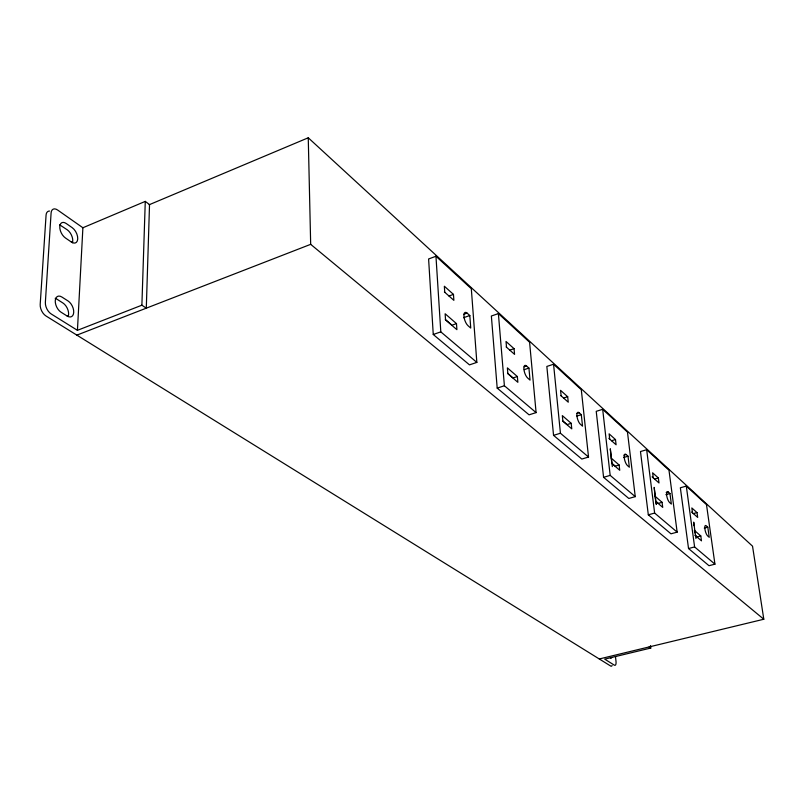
<?xml version="1.0" encoding="UTF-8"?>
<svg xmlns="http://www.w3.org/2000/svg" width="804" height="804" viewBox="0 0 804 804"><rect width="100%" height="100%" fill="white"/><g stroke="black" fill="none" stroke-linecap="round" stroke-linejoin="round"><path stroke-width="1.21" d="M141.886 305.198L145.273 201.392L82.892 227.753L57.637 210.035A9.015 5.065 63.1 0 0 51.094 212.98L45.366 302.324A9.176 5.437 64.6 0 0 51.195 313.962L77.435 330.323L141.886 305.198L146.298 308.173L149.524 204.598L145.273 201.392M77.435 330.323L82.892 227.753M149.172 204.749L308.254 137.785L752.534 546.177L763.8 619.241L599.292 658.968M76.872 335.127L310.676 244.336L763.8 619.241M435.959 256.255L428.602 258.978L433.255 334.494L469.486 364.865L476.842 362.403L471.315 288.716L435.959 256.255L440.803 331.861L476.842 362.403M448.964 296.003L453.466 294.395L453.868 300.344L444.391 291.932M463.978 314.203L467.104 313.108L469.817 315.52L470.742 328.092L468.018 325.7A7.407 2.874 70.9 0 1 463.938 316.203A7.407 2.874 70.9 0 1 467.104 313.108M463.586 317.701L469.817 315.52M456.491 323.63L445.135 313.761L445.537 319.871L456.903 329.68L456.491 323.63L451.959 325.208L445.315 319.469M433.255 334.494L440.803 331.861M498.39 313.58L491.365 316.022L497.194 388.101L529.072 414.834L536.097 412.613L529.585 342.223L498.39 313.58L504.399 385.759L536.097 412.613M509.766 350.132L514.057 348.685L514.56 354.373L506.188 346.936M524.218 366.735L526.54 365.971L528.931 368.091L530.027 380.101L527.625 377.991A6.934 2.543 72 0 1 523.886 369.157A6.934 2.543 72 0 1 526.54 365.971M524.298 369.619L528.931 368.091M553.564 364.242L546.841 366.443L553.554 435.356L581.805 459.054L588.528 457.044L581.292 389.689L553.564 364.242L560.438 433.235L588.528 457.044M517.364 376.543L507.374 367.86L507.867 373.679L517.866 382.322L517.364 376.543L513.032 377.96L507.565 373.237M497.194 388.101L504.399 385.759M563.584 398.04L567.694 396.734L568.247 402.171L560.901 395.648M576.95 413.467L579.171 412.774L581.302 414.673L582.528 426.15L580.398 424.281A6.532 2.261 72.8 0 1 576.94 416.02A6.532 2.261 72.8 0 1 579.171 412.774M576.87 416.05L581.302 414.673M602.678 409.326L596.226 411.326L603.583 477.315L628.818 498.46L635.25 496.641L627.472 432.09L602.678 409.326L610.176 475.385L635.25 496.641M571.192 423.316L562.328 415.618L562.89 421.185L571.765 428.844L571.192 423.316L567.051 424.602L562.599 420.763M553.554 435.356L560.438 433.235M611.553 440.743L615.492 439.557L616.095 444.773L608.809 438.301M623.984 455.154L626.115 454.521L628.024 456.21L629.341 467.214L627.432 465.546A6.181 2.02 73.5 0 1 624.236 457.788A6.181 2.02 73.5 0 1 626.115 454.521M646.667 449.717L640.476 451.546L648.315 514.821L670.978 533.816L677.149 532.137L668.978 470.199L646.667 449.717L654.637 513.063L677.149 532.137M623.773 457.466L628.024 456.21M612.336 466.601L610.296 448.783L611.824 463.436L619.743 470.27L619.12 464.983L615.15 466.149L611.623 463.094M603.583 477.315L610.176 475.385M654.577 479.053L658.355 477.968L658.999 482.963L652.114 476.852M686.294 486.098L680.355 487.777L688.536 548.539L708.997 565.704L714.937 564.157L706.485 504.631L686.294 486.098L694.606 546.931L714.937 564.157M666.194 492.55L668.235 491.978L669.953 493.505L671.34 504.058L669.621 502.56A5.869 1.819 74 0 1 666.647 495.244A5.869 1.819 74 0 1 668.235 491.978M665.873 494.651L669.953 493.505M655.361 499.204L654.185 487.375L656.355 504.46L655.612 501.244L662.727 507.384L662.074 502.319L658.275 503.384L655.592 501.073M648.315 514.821L654.637 513.063M693.39 513.605L697.018 512.6L697.691 517.414L691.651 512.058M704.274 528.107L707.801 527.163L709.228 537.303L707.681 535.946A5.588 1.638 74.4 0 1 704.897 529.032A5.588 1.638 74.4 0 1 706.244 525.776L707.801 527.163M695.048 535.293L701.47 540.841L700.797 535.966L697.138 536.941L695.299 535.353M688.536 548.539L694.606 546.931M650.486 645.582L650.778 648.044L604.708 659.149L614.336 665.159A5.417 1.96 76.1 0 0 616.015 661.461L615.462 656.476M59.677 224.818L67.224 229.793A8.884 5.015 63.6 0 1 72.45 242.748M649.129 646.929L650.778 648.044M611.211 458.099L619.12 464.983M654.969 496.138L662.074 502.319M700.797 535.966L694.375 530.379L694.706 532.841M453.466 294.395L444.341 286.224L444.743 292.214M514.057 348.685L506.028 341.489L506.51 347.207M567.694 396.734L560.559 390.342L561.112 395.819M615.492 439.557L609.11 433.848L609.713 439.095M658.355 477.968L652.627 472.822L653.26 477.857M697.018 512.6L691.832 507.957L692.505 512.791M695.952 538.529L693.701 522.128L693.993 525.665M308.254 137.785L310.676 244.336M55.195 298.334A9.065 5.357 64.7 0 1 56.813 299.098L62.953 303.018A9.025 5.316 64.9 0 1 68.3 316.203M49.536 211.04A8.995 5.085 63 0 0 46.069 215.15L40.2 304.404A9.156 5.457 64.5 0 0 46.029 316.012L610.678 666.034A5.417 1.97 76.1 0 0 612.105 665.521M611.834 657.451A5.427 1.97 76 0 1 610.407 657.933M67.194 316.062L61.024 312.183A9.085 5.337 64.7 0 1 55.265 300.676A9.085 5.337 64.7 0 1 61.918 297.048L68.049 300.967A9.035 5.296 65 0 1 73.717 312.384A9.035 5.296 65 0 1 67.194 316.062M71.395 242.054L65.395 237.944A8.955 5.035 63.5 0 1 59.787 226.567A8.955 5.035 63.5 0 1 66.24 223.522L72.209 227.673A8.904 4.995 63.7 0 1 77.727 238.959A8.904 4.995 63.7 0 1 71.395 242.054"/></g></svg>
